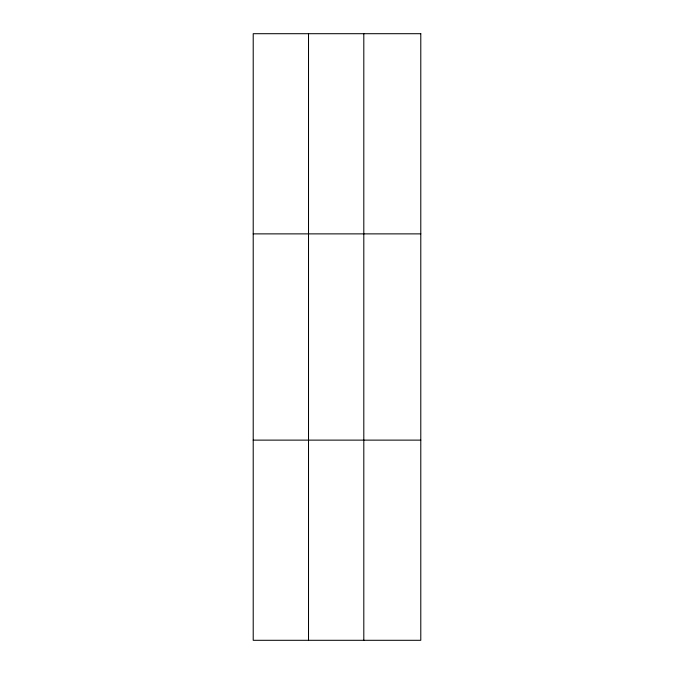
<?xml version="1.0" encoding="UTF-8"?>
<svg xmlns="http://www.w3.org/2000/svg" width="674" height="674" viewBox="0 0 674 674"><rect width="100%" height="100%" fill="white"/><g stroke="black" fill="none" stroke-linecap="round" stroke-linejoin="round"><path stroke-width="1.01" d="M363.808 640.3L363.808 33.7M253.213 233.878L420.787 233.878M253.213 440.122L420.787 440.122M308.515 33.7L308.515 640.3M420.787 33.7L420.787 640.3L253.213 640.3L253.213 33.7L420.787 33.7"/></g></svg>
